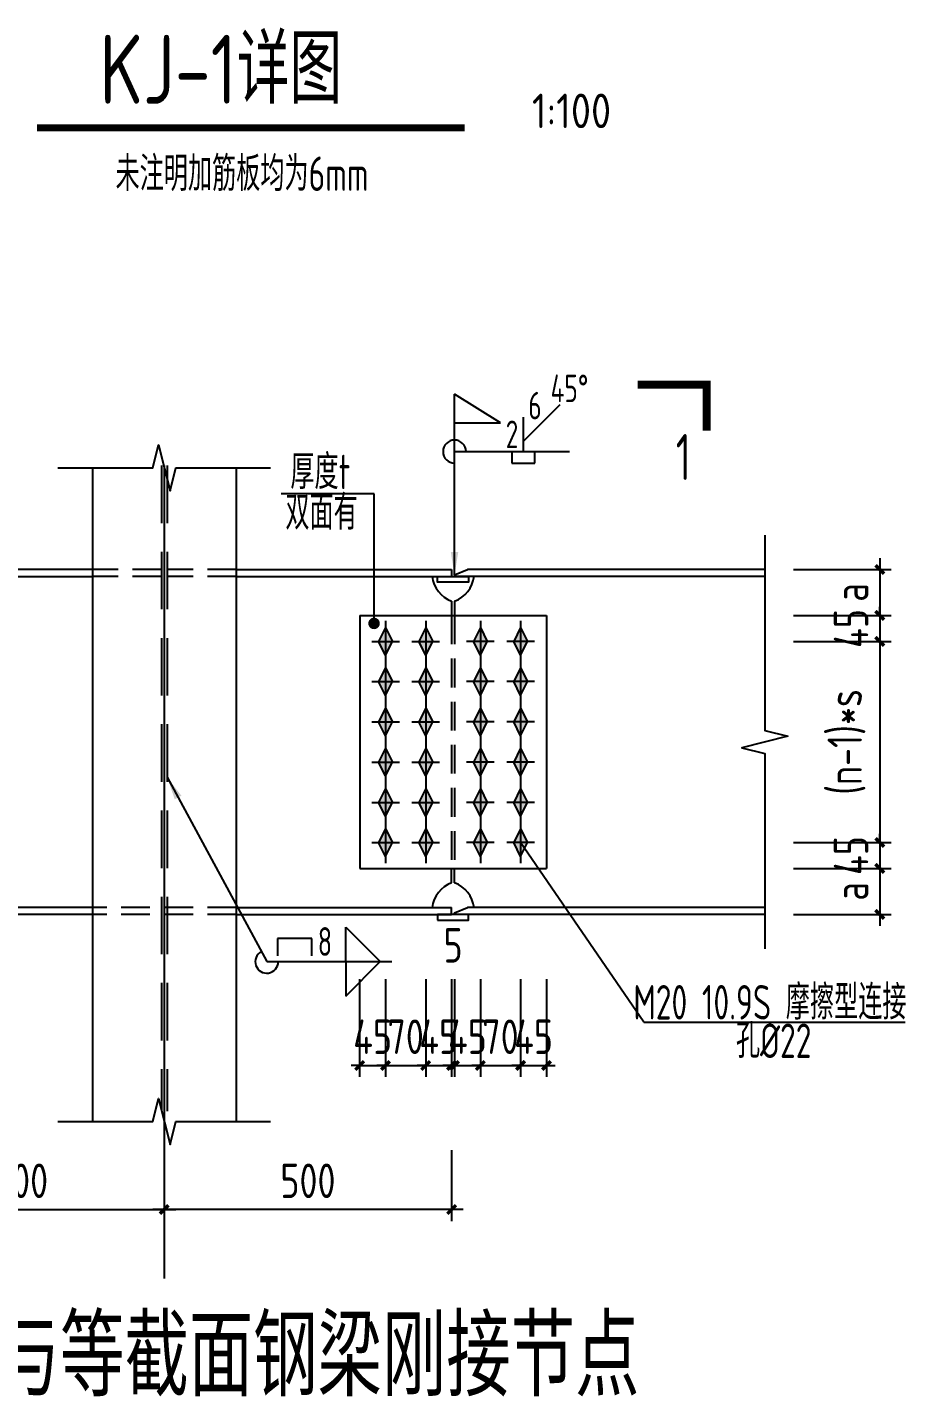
# Model space of a CAD drawing. Extents: x -89996 to 1006241, y -2176 to 440573.
# Drawn here: x 912704 to 920344, y 49274 to 61183 of the extents above; entities that cross this region are included whole.
import ezdxf
from ezdxf.enums import TextEntityAlignment as Align

# ---------------------------------------------------------------- set-up
doc = ezdxf.new("R2010")
doc.units = 0
doc.header["$LTSCALE"] = 1000
doc.header["$MEASUREMENT"] = 0
doc.linetypes.add('DASHED', pattern=[0.75, 0.5, -0.25])
for name, color, linetype in [('AXIS', 3, 'Continuous'), ('BOLT', 251, 'Continuous'), ('DIM', 146, 'Continuous'), ('DIM_SYMB', 3, 'Continuous'), ('GL', 150, 'Continuous'), ('PUB_DIM', 3, 'Continuous'), ('PUB_TEXT', 7, 'Continuous'), ('PZ', 202, 'Continuous'), ('STXT_HF', 7, 'Continuous'), ('STXT_HF_TEXT', 7, 'Continuous'), ('TEXT', 7, 'Continuous'), ('WELD', 7, 'Continuous'), ('引出线', 3, 'Continuous'), ('柱构件', 4, 'Continuous')]:
    doc.layers.add(name, color=color, linetype=linetype)
doc.styles.add('C', font='tssdeng.shx', dxfattribs={"height": 3, "bigfont": 'tssdchn.shx'})
doc.styles.get("Standard").update_dxf_attribs({"font": 'gbenor.shx', "bigfont": 'gbcbig.shx'})
doc.styles.add('TSSD_Dimension', font='Tssdeng.shx', dxfattribs={"width": 0.8, "bigfont": 'hztxt.shx'})
doc.styles.add('TSSD_Label', font='tssdeng.shx', dxfattribs={"width": 0.7, "bigfont": 'hztxt.shx'})
doc.styles.add('TSSD_Norm', font='tssdeng.shx', dxfattribs={"bigfont": 'hztxt.shx'})
doc.styles.add('TSSD_Num', font='Tssdeng.shx', dxfattribs={"width": 0.7, "bigfont": 'hztxt.shx'})
doc.dimstyles.new('TSSD_20_100', dxfattribs={"dimtxt": 300, "dimasz": 75, "dimexe": 100, "dimexo": 250, "dimgap": 100, "dimtad": 1, "dimdec": 0, "dimlfac": 0.2, "dimzin": 0, "dimdsep": 46, "dimtxsty": 'TSSD_Dimension', "dimblk": 'ARCHTICK', "dimcen": 0, "dimdle": 100, "dimclrt": 7, "dimadec": 0, "dimazin": 0, "dimtfac": 1, "dimtdec": 0, "dimtix": 1, "dimtmove": 2, "dimatfit": 3, "dimfxl": 0, "dimtolj": 1, "dimtzin": 0, "dimarcsym": 0})
doc.dimstyles.new('TSSD_LEADER_STYLE_200.0', dxfattribs={"dimtxt": 0.18, "dimasz": 200, "dimexe": 0.18, "dimexo": 0.0625, "dimgap": 0.09, "dimtad": 0, "dimtih": 1, "dimtoh": 1, "dimdec": 4, "dimzin": 0, "dimdsep": 46, "dimtxsty": 'Standard', "dimcen": 0.09, "dimadec": 0, "dimazin": 0, "dimtfac": 1, "dimtdec": 4, "dimtofl": 0, "dimtmove": 0, "dimatfit": 3, "dimfxl": 0, "dimtolj": 1, "dimtzin": 0, "dimarcsym": 0})

# ---------------------------------------------------------------- blocks, each defined once
blk = doc.blocks.new('_WELD004')
at = {"color": 0, "linetype": 'ByBlock'}
for p, q in [((0, 1), (1, 0)), ((0, 0), (0, 1))]:
    blk.add_line(p, q, dxfattribs=at)
blk = doc.blocks.new('_WELD0013')
at = {"color": 0, "linetype": 'ByBlock'}
for p, q in [((0.5, 1), (0, 1)), ((0.5, 0), (0.5, 1)), ((0, 0), (0.5, 0))]:
    blk.add_line(p, q, dxfattribs=at)
blk = doc.blocks.new('_ArchTick')
at = {"color": 0, "linetype": 'ByBlock', "const_width": 0.4}
blk.add_lwpolyline([(-0.5, -0.5), (0.5, 0.5)], dxfattribs=at)
blk = doc.blocks.new('*D924')
at = {"layer": 'Defpoints', "color": 0, "ltscale": 1000, "transparency": 16777216}
for p in [(915819, 53154), (916169, 53154), (916169, 52154)]:
    blk.add_point(p, dxfattribs=at)
at = {"layer": 'DIM', "color": 0, "lineweight": -2, "ltscale": 1000, "transparency": 16777216}
for p, q in [((915819, 52904), (915819, 52054)), ((916169, 52904), (916169, 52054)), ((915819, 52154), (915744, 52154)), ((915819, 52154), (916169, 52154)), ((916169, 52154), (916244, 52154))]:
    blk.add_line(p, q, dxfattribs=at)
at = {"layer": 'DIM', "color": 0, "lineweight": -2, "ltscale": 1000, "transparency": 16777216, "xscale": 75, "yscale": 75, "zscale": 75}
blk.add_blockref('_ArchTick', (915819, 52154), dxfattribs=at)
at = {"layer": 'DIM', "color": 0, "lineweight": -2, "ltscale": 1000, "transparency": 16777216, "xscale": 75, "yscale": 75, "zscale": 75, "rotation": 180}
blk.add_blockref('_ArchTick', (916169, 52154), dxfattribs=at)
at = {"layer": 'DIM', "color": 7, "ltscale": 1000, "transparency": 16777216, "insert": (915994, 52404), "char_height": 300, "attachment_point": 5, "style": 'TSSD_Dimension'}
blk.add_mtext('\\A1;70', dxfattribs=at)
blk = doc.blocks.new('_WELD001')
at = {"linetype": 'ByBlock'}
h = blk.add_hatch(color=0, dxfattribs=at)
h.paths.add_polyline_path([(0.8, 0.5), (0, 1), (0, 0.5)], flags=16)
edge = h.paths.add_edge_path()
edge.add_line((0.8, 0.5), (0, 1))
edge.add_line((0, 0.5), (0.8, 0.5))
edge.add_line((0, 0), (0, 1))
at = {"color": 0, "linetype": 'ByBlock'}
for p, q in [((0, 0), (0, 1)), ((0.8, 0.5), (0, 1)), ((0, 0.5), (0.8, 0.5))]:
    blk.add_line(p, q, dxfattribs=at)
blk = doc.blocks.new('*D925')
at = {"layer": 'Defpoints', "color": 0, "ltscale": 1000, "transparency": 16777216}
for p in [(916994, 53154), (917219, 53154), (917219, 52154)]:
    blk.add_point(p, dxfattribs=at)
at = {"layer": 'DIM', "color": 0, "lineweight": -2, "ltscale": 1000, "transparency": 16777216}
for p, q in [((916994, 52904), (916994, 52054)), ((917219, 52904), (917219, 52054)), ((916994, 52154), (916919, 52154)), ((916994, 52154), (917219, 52154)), ((917219, 52154), (917294, 52154))]:
    blk.add_line(p, q, dxfattribs=at)
at = {"layer": 'DIM', "color": 0, "lineweight": -2, "ltscale": 1000, "transparency": 16777216, "xscale": 75, "yscale": 75, "zscale": 75}
blk.add_blockref('_ArchTick', (916994, 52154), dxfattribs=at)
at = {"layer": 'DIM', "color": 0, "lineweight": -2, "ltscale": 1000, "transparency": 16777216, "xscale": 75, "yscale": 75, "zscale": 75, "rotation": 180}
blk.add_blockref('_ArchTick', (917219, 52154), dxfattribs=at)
at = {"layer": 'DIM', "color": 7, "ltscale": 1000, "transparency": 16777216, "insert": (917107, 52404), "char_height": 300, "attachment_point": 5, "style": 'TSSD_Dimension'}
blk.add_mtext('\\A1;45', dxfattribs=at)
blk = doc.blocks.new('*D926')
at = {"layer": 'Defpoints', "color": 0, "ltscale": 1000, "transparency": 16777216}
for p in [(916644, 53154), (916994, 53154), (916994, 52154)]:
    blk.add_point(p, dxfattribs=at)
at = {"layer": 'DIM', "color": 0, "lineweight": -2, "ltscale": 1000, "transparency": 16777216}
for p, q in [((916644, 52904), (916644, 52054)), ((916994, 52904), (916994, 52054)), ((916644, 52154), (916569, 52154)), ((916644, 52154), (916994, 52154)), ((916994, 52154), (917069, 52154))]:
    blk.add_line(p, q, dxfattribs=at)
at = {"layer": 'DIM', "color": 0, "lineweight": -2, "ltscale": 1000, "transparency": 16777216, "xscale": 75, "yscale": 75, "zscale": 75}
blk.add_blockref('_ArchTick', (916644, 52154), dxfattribs=at)
at = {"layer": 'DIM', "color": 0, "lineweight": -2, "ltscale": 1000, "transparency": 16777216, "xscale": 75, "yscale": 75, "zscale": 75, "rotation": 180}
blk.add_blockref('_ArchTick', (916994, 52154), dxfattribs=at)
at = {"layer": 'DIM', "color": 7, "ltscale": 1000, "transparency": 16777216, "insert": (916819, 52404), "char_height": 300, "attachment_point": 5, "style": 'TSSD_Dimension'}
blk.add_mtext('\\A1;70', dxfattribs=at)
blk = doc.blocks.new('*D927')
at = {"layer": 'Defpoints', "color": 0, "ltscale": 1000, "transparency": 16777216}
for p in [(916419, 53154), (916644, 53154), (916644, 52154)]:
    blk.add_point(p, dxfattribs=at)
at = {"layer": 'DIM', "color": 0, "lineweight": -2, "ltscale": 1000, "transparency": 16777216}
for p, q in [((916419, 52904), (916419, 52054)), ((916644, 52904), (916644, 52054)), ((916419, 52154), (916344, 52154)), ((916419, 52154), (916644, 52154)), ((916644, 52154), (916719, 52154))]:
    blk.add_line(p, q, dxfattribs=at)
at = {"layer": 'DIM', "color": 0, "lineweight": -2, "ltscale": 1000, "transparency": 16777216, "xscale": 75, "yscale": 75, "zscale": 75}
blk.add_blockref('_ArchTick', (916419, 52154), dxfattribs=at)
at = {"layer": 'DIM', "color": 0, "lineweight": -2, "ltscale": 1000, "transparency": 16777216, "xscale": 75, "yscale": 75, "zscale": 75, "rotation": 180}
blk.add_blockref('_ArchTick', (916644, 52154), dxfattribs=at)
at = {"layer": 'DIM', "color": 7, "ltscale": 1000, "transparency": 16777216, "insert": (916532, 52404), "char_height": 300, "attachment_point": 5, "style": 'TSSD_Dimension'}
blk.add_mtext('\\A1;45', dxfattribs=at)
blk = doc.blocks.new('*D928')
at = {"layer": 'Defpoints', "color": 0, "ltscale": 1000, "transparency": 16777216}
for p in [(916394, 53154), (916419, 53154), (916419, 52154)]:
    blk.add_point(p, dxfattribs=at)
at = {"layer": 'DIM', "color": 0, "lineweight": -2, "ltscale": 1000, "transparency": 16777216}
for p, q in [((916394, 52904), (916394, 52054)), ((916419, 52904), (916419, 52054)), ((916394, 52154), (916319, 52154)), ((916394, 52154), (916419, 52154)), ((916419, 52154), (916494, 52154))]:
    blk.add_line(p, q, dxfattribs=at)
at = {"layer": 'DIM', "color": 0, "lineweight": -2, "ltscale": 1000, "transparency": 16777216, "xscale": 75, "yscale": 75, "zscale": 75}
blk.add_blockref('_ArchTick', (916394, 52154), dxfattribs=at)
at = {"layer": 'DIM', "color": 0, "lineweight": -2, "ltscale": 1000, "transparency": 16777216, "xscale": 75, "yscale": 75, "zscale": 75, "rotation": 180}
blk.add_blockref('_ArchTick', (916419, 52154), dxfattribs=at)
at = {"layer": 'DIM', "color": 7, "ltscale": 1000, "transparency": 16777216, "insert": (916407, 53199), "char_height": 300, "attachment_point": 5, "style": 'TSSD_Dimension'}
blk.add_mtext('\\A1;5', dxfattribs=at)
blk = doc.blocks.new('*D929')
at = {"layer": 'Defpoints', "color": 0, "ltscale": 1000, "transparency": 16777216}
for p in [(916169, 53154), (916394, 53154), (916394, 52154)]:
    blk.add_point(p, dxfattribs=at)
at = {"layer": 'DIM', "color": 0, "lineweight": -2, "ltscale": 1000, "transparency": 16777216}
for p, q in [((916169, 52904), (916169, 52054)), ((916394, 52904), (916394, 52054)), ((916169, 52154), (916094, 52154)), ((916169, 52154), (916394, 52154)), ((916394, 52154), (916469, 52154))]:
    blk.add_line(p, q, dxfattribs=at)
at = {"layer": 'DIM', "color": 0, "lineweight": -2, "ltscale": 1000, "transparency": 16777216, "xscale": 75, "yscale": 75, "zscale": 75}
blk.add_blockref('_ArchTick', (916169, 52154), dxfattribs=at)
at = {"layer": 'DIM', "color": 0, "lineweight": -2, "ltscale": 1000, "transparency": 16777216, "xscale": 75, "yscale": 75, "zscale": 75, "rotation": 180}
blk.add_blockref('_ArchTick', (916394, 52154), dxfattribs=at)
at = {"layer": 'DIM', "color": 7, "ltscale": 1000, "transparency": 16777216, "insert": (916282, 52404), "char_height": 300, "attachment_point": 5, "style": 'TSSD_Dimension'}
blk.add_mtext('\\A1;45', dxfattribs=at)
blk = doc.blocks.new('*D930')
at = {"layer": 'Defpoints', "color": 0, "ltscale": 1000, "transparency": 16777216}
for p in [(915594, 53154), (915819, 53154), (915819, 52154)]:
    blk.add_point(p, dxfattribs=at)
at = {"layer": 'DIM', "color": 0, "lineweight": -2, "ltscale": 1000, "transparency": 16777216}
for p, q in [((915594, 52904), (915594, 52054)), ((915819, 52904), (915819, 52054)), ((915594, 52154), (915519, 52154)), ((915594, 52154), (915819, 52154)), ((915819, 52154), (915894, 52154))]:
    blk.add_line(p, q, dxfattribs=at)
at = {"layer": 'DIM', "color": 0, "lineweight": -2, "ltscale": 1000, "transparency": 16777216, "xscale": 75, "yscale": 75, "zscale": 75}
blk.add_blockref('_ArchTick', (915594, 52154), dxfattribs=at)
at = {"layer": 'DIM', "color": 0, "lineweight": -2, "ltscale": 1000, "transparency": 16777216, "xscale": 75, "yscale": 75, "zscale": 75, "rotation": 180}
blk.add_blockref('_ArchTick', (915819, 52154), dxfattribs=at)
at = {"layer": 'DIM', "color": 7, "ltscale": 1000, "transparency": 16777216, "insert": (915707, 52404), "char_height": 300, "attachment_point": 5, "style": 'TSSD_Dimension'}
blk.add_mtext('\\A1;45', dxfattribs=at)
blk = doc.blocks.new('*D936')
at = {"layer": 'Defpoints', "color": 0, "ltscale": 1000, "transparency": 16777216}
for p in [(911394, 51668), (913894, 51668), (913894, 50901)]:
    blk.add_point(p, dxfattribs=at)
at = {"layer": 'DIM', "color": 0, "lineweight": -2, "ltscale": 1000, "transparency": 16777216}
for p, q in [((911394, 51418), (911394, 50801)), ((913894, 51418), (913894, 50801)), ((911294, 50901), (913994, 50901))]:
    blk.add_line(p, q, dxfattribs=at)
at = {"layer": 'DIM', "color": 0, "lineweight": -2, "ltscale": 1000, "transparency": 16777216, "xscale": 75, "yscale": 75, "zscale": 75, "rotation": 180}
blk.add_blockref('_ArchTick', (911394, 50901), dxfattribs=at)
at = {"layer": 'DIM', "color": 0, "lineweight": -2, "ltscale": 1000, "transparency": 16777216, "xscale": 75, "yscale": 75, "zscale": 75}
blk.add_blockref('_ArchTick', (913894, 50901), dxfattribs=at)
at = {"layer": 'DIM', "color": 7, "ltscale": 1000, "transparency": 16777216, "insert": (912644, 51151), "char_height": 300, "attachment_point": 5, "style": 'TSSD_Dimension'}
blk.add_mtext('\\A1;500', dxfattribs=at)
blk = doc.blocks.new('*D942')
at = {"layer": 'Defpoints', "color": 0, "ltscale": 1000, "transparency": 16777216}
for p in [(913894, 51668), (916394, 51668), (913894, 50901)]:
    blk.add_point(p, dxfattribs=at)
at = {"layer": 'DIM', "color": 0, "lineweight": -2, "ltscale": 1000, "transparency": 16777216}
for p, q in [((913894, 51418), (913894, 50801)), ((916394, 51418), (916394, 50801)), ((916494, 50901), (913794, 50901))]:
    blk.add_line(p, q, dxfattribs=at)
at = {"layer": 'DIM', "color": 0, "lineweight": -2, "ltscale": 1000, "transparency": 16777216, "xscale": 75, "yscale": 75, "zscale": 75, "rotation": 180}
blk.add_blockref('_ArchTick', (913894, 50901), dxfattribs=at)
at = {"layer": 'DIM', "color": 0, "lineweight": -2, "ltscale": 1000, "transparency": 16777216, "xscale": 75, "yscale": 75, "zscale": 75}
blk.add_blockref('_ArchTick', (916394, 50901), dxfattribs=at)
at = {"layer": 'DIM', "color": 7, "ltscale": 1000, "transparency": 16777216, "insert": (915144, 51151), "char_height": 300, "attachment_point": 5, "style": 'TSSD_Dimension'}
blk.add_mtext('\\A1;500', dxfattribs=at)
blk = doc.blocks.new('_WELD008')
at = {"color": 0, "linetype": 'ByBlock'}
for p, q in [((0, 0.3), (1.061, 1.361)), ((0, 0), (0, 1))]:
    blk.add_line(p, q, dxfattribs=at)
for tag, p in [('C', (1.286, 1.416)), ('B', (0.288, 0.856)), ('A', (-0.303, -0.009))]:
    blk.add_attdef(tag, text='', height=0.8, dxfattribs=at).set_placement(p, align=Align.CENTER)
blk = doc.blocks.new('*D943')
at = {"layer": 'Defpoints', "color": 0, "ltscale": 1000, "transparency": 16777216}
for p in [(919119, 53868), (919119, 53468), (920119, 53468)]:
    blk.add_point(p, dxfattribs=at)
at = {"layer": 'DIM', "color": 0, "lineweight": -2, "ltscale": 1000, "transparency": 16777216}
for p, q in [((920119, 53968), (920119, 53368)), ((919369, 53868), (920219, 53868)), ((919369, 53468), (920219, 53468))]:
    blk.add_line(p, q, dxfattribs=at)
at = {"layer": 'DIM', "color": 0, "lineweight": -2, "ltscale": 1000, "transparency": 16777216, "xscale": 75, "yscale": 75, "zscale": 75}
for p, rotation in [((920119, 53868), 90), ((920119, 53468), 270)]:
    blk.add_blockref('_ArchTick', p, dxfattribs=dict(at, rotation=rotation))
at = {"layer": 'DIM', "color": 7, "ltscale": 1000, "transparency": 16777216, "insert": (919869, 53668), "char_height": 300, "attachment_point": 5, "rotation": 90, "style": 'TSSD_Dimension'}
blk.add_mtext('\\A1;a', dxfattribs=at)
blk = doc.blocks.new('*D944')
at = {"layer": 'Defpoints', "color": 0, "ltscale": 1000, "transparency": 16777216}
for p in [(919119, 54093), (919119, 53868), (920119, 53868)]:
    blk.add_point(p, dxfattribs=at)
at = {"layer": 'DIM', "color": 0, "lineweight": -2, "ltscale": 1000, "transparency": 16777216}
for p, q in [((919369, 54093), (920219, 54093)), ((920119, 54093), (920119, 54168)), ((920119, 54093), (920119, 53868)), ((919369, 53868), (920219, 53868)), ((920119, 53868), (920119, 53793))]:
    blk.add_line(p, q, dxfattribs=at)
at = {"layer": 'DIM', "color": 0, "lineweight": -2, "ltscale": 1000, "transparency": 16777216, "xscale": 75, "yscale": 75, "zscale": 75}
for p, rotation in [((920119, 54093), 270), ((920119, 53868), 90)]:
    blk.add_blockref('_ArchTick', p, dxfattribs=dict(at, rotation=rotation))
at = {"layer": 'DIM', "color": 7, "ltscale": 1000, "transparency": 16777216, "insert": (919869, 53980), "char_height": 300, "attachment_point": 5, "rotation": 90, "style": 'TSSD_Dimension'}
blk.add_mtext('\\A1;45', dxfattribs=at)
blk = doc.blocks.new('*D945')
at = {"layer": 'Defpoints', "color": 0, "ltscale": 1000, "transparency": 16777216}
for p in [(919119, 55843), (919119, 54093), (920119, 54093)]:
    blk.add_point(p, dxfattribs=at)
at = {"layer": 'DIM', "color": 0, "lineweight": -2, "ltscale": 1000, "transparency": 16777216}
for p, q in [((920119, 55943), (920119, 53993)), ((919369, 55843), (920219, 55843)), ((919369, 54093), (920219, 54093))]:
    blk.add_line(p, q, dxfattribs=at)
at = {"layer": 'DIM', "color": 0, "lineweight": -2, "ltscale": 1000, "transparency": 16777216, "xscale": 75, "yscale": 75, "zscale": 75}
for p, rotation in [((920119, 55843), 90), ((920119, 54093), 270)]:
    blk.add_blockref('_ArchTick', p, dxfattribs=dict(at, rotation=rotation))
at = {"layer": 'DIM', "color": 7, "ltscale": 1000, "transparency": 16777216, "insert": (919829, 54968), "char_height": 300, "attachment_point": 5, "rotation": 90, "style": 'TSSD_Dimension'}
blk.add_mtext('\\A1;(n-1)*s', dxfattribs=at)
blk = doc.blocks.new('*D946')
at = {"layer": 'Defpoints', "color": 0, "ltscale": 1000, "transparency": 16777216}
for p in [(919119, 56068), (919119, 55843), (920119, 55843)]:
    blk.add_point(p, dxfattribs=at)
at = {"layer": 'DIM', "color": 0, "lineweight": -2, "ltscale": 1000, "transparency": 16777216}
for p, q in [((920119, 56068), (920119, 56143)), ((919369, 56068), (920219, 56068)), ((920119, 56068), (920119, 55843)), ((919369, 55843), (920219, 55843)), ((920119, 55843), (920119, 55768))]:
    blk.add_line(p, q, dxfattribs=at)
at = {"layer": 'DIM', "color": 0, "lineweight": -2, "ltscale": 1000, "transparency": 16777216, "xscale": 75, "yscale": 75, "zscale": 75}
for p, rotation in [((920119, 56068), 270), ((920119, 55843), 90)]:
    blk.add_blockref('_ArchTick', p, dxfattribs=dict(at, rotation=rotation))
at = {"layer": 'DIM', "color": 7, "ltscale": 1000, "transparency": 16777216, "insert": (919869, 55955), "char_height": 300, "attachment_point": 5, "rotation": 90, "style": 'TSSD_Dimension'}
blk.add_mtext('\\A1;45', dxfattribs=at)
blk = doc.blocks.new('*D947')
at = {"layer": 'Defpoints', "color": 0, "ltscale": 1000, "transparency": 16777216}
for p in [(919119, 56468), (919119, 56068), (920119, 56068)]:
    blk.add_point(p, dxfattribs=at)
at = {"layer": 'DIM', "color": 0, "lineweight": -2, "ltscale": 1000, "transparency": 16777216}
for p, q in [((919369, 56468), (920219, 56468)), ((920119, 56568), (920119, 55968)), ((919369, 56068), (920219, 56068))]:
    blk.add_line(p, q, dxfattribs=at)
at = {"layer": 'DIM', "color": 0, "lineweight": -2, "ltscale": 1000, "transparency": 16777216, "xscale": 75, "yscale": 75, "zscale": 75}
for p, rotation in [((920119, 56468), 90), ((920119, 56068), 270)]:
    blk.add_blockref('_ArchTick', p, dxfattribs=dict(at, rotation=rotation))
at = {"layer": 'DIM', "color": 7, "ltscale": 1000, "transparency": 16777216, "insert": (919869, 56268), "char_height": 300, "attachment_point": 5, "rotation": 90, "style": 'TSSD_Dimension'}
blk.add_mtext('\\A1;a', dxfattribs=at)
blk = doc.blocks.new('_WELD002')
at = {"color": 0, "linetype": 'ByBlock'}
for p, q in [((0.5, 1), (0, 1)), ((0.5, 0), (0.5, 1)), ((0, 0), (0.5, 0))]:
    blk.add_line(p, q, dxfattribs=at)

msp = doc.modelspace()

# ---------------------------------------------------------------- hatches: boundary and pattern name
at = {"layer": 'BOLT', "ltscale": 1000}
for points in [[(915819.41, 55962.69), (915759.41, 55842.69), (915819.41, 55722.69), (915879.41, 55842.69)], [(916169.41, 55962.69), (916109.41, 55842.69), (916169.41, 55722.69), (916229.41, 55842.69)], [(916644.41, 55962.69), (916704.41, 55842.69), (916644.41, 55722.69), (916584.41, 55842.69)], [(916994.41, 55962.69), (917054.41, 55842.69), (916994.41, 55722.69), (916934.41, 55842.69)], [(915819.41, 55612.69), (915759.41, 55492.69), (915819.41, 55372.69), (915879.41, 55492.69)], [(916169.41, 55612.69), (916109.41, 55492.69), (916169.41, 55372.69), (916229.41, 55492.69)], [(916644.41, 55612.69), (916704.41, 55492.69), (916644.41, 55372.69), (916584.41, 55492.69)], [(916994.41, 55612.69), (917054.41, 55492.69), (916994.41, 55372.69), (916934.41, 55492.69)], [(915819.41, 55262.69), (915759.41, 55142.69), (915819.41, 55022.69), (915879.41, 55142.69)], [(916169.41, 55262.69), (916109.41, 55142.69), (916169.41, 55022.69), (916229.41, 55142.69)], [(916644.41, 55262.69), (916704.41, 55142.69), (916644.41, 55022.69), (916584.41, 55142.69)], [(916994.41, 55262.69), (917054.41, 55142.69), (916994.41, 55022.69), (916934.41, 55142.69)], [(915819.41, 54912.69), (915759.41, 54792.69), (915819.41, 54672.69), (915879.41, 54792.69)], [(916169.41, 54912.69), (916109.41, 54792.69), (916169.41, 54672.69), (916229.41, 54792.69)], [(916644.41, 54912.69), (916704.41, 54792.69), (916644.41, 54672.69), (916584.41, 54792.69)], [(916994.41, 54912.69), (917054.41, 54792.69), (916994.41, 54672.69), (916934.41, 54792.69)], [(915819.41, 54562.69), (915759.41, 54442.69), (915819.41, 54322.69), (915879.41, 54442.69)], [(916169.41, 54562.69), (916109.41, 54442.69), (916169.41, 54322.69), (916229.41, 54442.69)], [(916644.41, 54562.69), (916704.41, 54442.69), (916644.41, 54322.69), (916584.41, 54442.69)], [(916994.41, 54562.69), (917054.41, 54442.69), (916994.41, 54322.69), (916934.41, 54442.69)], [(915819.41, 54212.69), (915759.41, 54092.69), (915819.41, 53972.69), (915879.41, 54092.69)], [(916169.41, 54212.69), (916109.41, 54092.69), (916169.41, 53972.69), (916229.41, 54092.69)], [(916644.41, 54212.69), (916704.41, 54092.69), (916644.41, 53972.69), (916584.41, 54092.69)], [(916994.41, 54212.69), (917054.41, 54092.69), (916994.41, 53972.69), (916934.41, 54092.69)]]:
    msp.add_hatch(color=256, dxfattribs=at).paths.add_polyline_path(points)

# ---------------------------------------------------------------- linework, layer by layer
at = {"layer": 'AXIS'}
msp.add_line((913894.41, 57371.63), (913894.41, 50300.88), dxfattribs=at)
at = {"layer": 'BOLT', "ltscale": 1000}
for p, q in [((915819.41, 56022.69), (915819.41, 55662.69)), ((916169.41, 56022.69), (916169.41, 55662.69)), ((916644.41, 56022.69), (916644.41, 55662.69)), ((916994.41, 56022.69), (916994.41, 55662.69)), ((915819.41, 55962.69), (915759.41, 55842.69)), ((915819.41, 55962.69), (915879.41, 55842.69)), ((916169.41, 55962.69), (916109.41, 55842.69)), ((916169.41, 55962.69), (916229.41, 55842.69)), ((916644.41, 55962.69), (916584.41, 55842.69)), ((916644.41, 55962.69), (916704.41, 55842.69)), ((916994.41, 55962.69), (916934.41, 55842.69)), ((916994.41, 55962.69), (917054.41, 55842.69)), ((915699.41, 55842.69), (915939.41, 55842.69)), ((915819.41, 55722.69), (915759.41, 55842.69)), ((915819.41, 55722.69), (915879.41, 55842.69)), ((916049.41, 55842.69), (916289.41, 55842.69)), ((916169.41, 55722.69), (916109.41, 55842.69)), ((916169.41, 55722.69), (916229.41, 55842.69)), ((916764.41, 55842.69), (916524.41, 55842.69)), ((916644.41, 55722.69), (916584.41, 55842.69)), ((916644.41, 55722.69), (916704.41, 55842.69)), ((917114.41, 55842.69), (916874.41, 55842.69)), ((916994.41, 55722.69), (916934.41, 55842.69)), ((916994.41, 55722.69), (917054.41, 55842.69)), ((915819.41, 55672.69), (915819.41, 55312.69)), ((916169.41, 55672.69), (916169.41, 55312.69)), ((916644.41, 55672.69), (916644.41, 55312.69)), ((916994.41, 55672.69), (916994.41, 55312.69)), ((915819.41, 55612.69), (915759.41, 55492.69)), ((915819.41, 55612.69), (915879.41, 55492.69)), ((916169.41, 55612.69), (916109.41, 55492.69)), ((916169.41, 55612.69), (916229.41, 55492.69)), ((916644.41, 55612.69), (916584.41, 55492.69)), ((916644.41, 55612.69), (916704.41, 55492.69)), ((916994.41, 55612.69), (916934.41, 55492.69)), ((916994.41, 55612.69), (917054.41, 55492.69)), ((915699.41, 55492.69), (915939.41, 55492.69)), ((915819.41, 55372.69), (915759.41, 55492.69)), ((915819.41, 55372.69), (915879.41, 55492.69)), ((916049.41, 55492.69), (916289.41, 55492.69)), ((916169.41, 55372.69), (916109.41, 55492.69)), ((916169.41, 55372.69), (916229.41, 55492.69)), ((916764.41, 55492.69), (916524.41, 55492.69)), ((916644.41, 55372.69), (916584.41, 55492.69)), ((916644.41, 55372.69), (916704.41, 55492.69)), ((917114.41, 55492.69), (916874.41, 55492.69)), ((916994.41, 55372.69), (916934.41, 55492.69)), ((916994.41, 55372.69), (917054.41, 55492.69)), ((915819.41, 55262.69), (915759.41, 55142.69)), ((915819.41, 55322.69), (915819.41, 54962.69)), ((915819.41, 55262.69), (915879.41, 55142.69)), ((916169.41, 55262.69), (916109.41, 55142.69)), ((916169.41, 55322.69), (916169.41, 54962.69)), ((916169.41, 55262.69), (916229.41, 55142.69)), ((916644.41, 55262.69), (916584.41, 55142.69)), ((916644.41, 55322.69), (916644.41, 54962.69)), ((916644.41, 55262.69), (916704.41, 55142.69)), ((916994.41, 55262.69), (916934.41, 55142.69)), ((916994.41, 55322.69), (916994.41, 54962.69)), ((916994.41, 55262.69), (917054.41, 55142.69)), ((915699.41, 55142.69), (915939.41, 55142.69)), ((915819.41, 55022.69), (915759.41, 55142.69)), ((915819.41, 55022.69), (915879.41, 55142.69)), ((916049.41, 55142.69), (916289.41, 55142.69)), ((916169.41, 55022.69), (916109.41, 55142.69)), ((916169.41, 55022.69), (916229.41, 55142.69)), ((916764.41, 55142.69), (916524.41, 55142.69)), ((916644.41, 55022.69), (916584.41, 55142.69)), ((916644.41, 55022.69), (916704.41, 55142.69)), ((917114.41, 55142.69), (916874.41, 55142.69)), ((916994.41, 55022.69), (916934.41, 55142.69)), ((916994.41, 55022.69), (917054.41, 55142.69)), ((915819.41, 54912.69), (915759.41, 54792.69)), ((915819.41, 54972.69), (915819.41, 54612.69)), ((915819.41, 54912.69), (915879.41, 54792.69)), ((916169.41, 54912.69), (916109.41, 54792.69)), ((916169.41, 54972.69), (916169.41, 54612.69)), ((916169.41, 54912.69), (916229.41, 54792.69)), ((916644.41, 54912.69), (916584.41, 54792.69)), ((916644.41, 54972.69), (916644.41, 54612.69)), ((916644.41, 54912.69), (916704.41, 54792.69)), ((916994.41, 54912.69), (916934.41, 54792.69)), ((916994.41, 54972.69), (916994.41, 54612.69)), ((916994.41, 54912.69), (917054.41, 54792.69)), ((915699.41, 54792.69), (915939.41, 54792.69)), ((915819.41, 54672.69), (915759.41, 54792.69)), ((915819.41, 54672.69), (915879.41, 54792.69)), ((916049.41, 54792.69), (916289.41, 54792.69)), ((916169.41, 54672.69), (916109.41, 54792.69)), ((916169.41, 54672.69), (916229.41, 54792.69)), ((916764.41, 54792.69), (916524.41, 54792.69)), ((916644.41, 54672.69), (916584.41, 54792.69)), ((916644.41, 54672.69), (916704.41, 54792.69)), ((917114.41, 54792.69), (916874.41, 54792.69)), ((916994.41, 54672.69), (916934.41, 54792.69)), ((916994.41, 54672.69), (917054.41, 54792.69)), ((915819.41, 54562.69), (915759.41, 54442.69)), ((915819.41, 54622.69), (915819.41, 54262.69)), ((915819.41, 54562.69), (915879.41, 54442.69)), ((916169.41, 54562.69), (916109.41, 54442.69)), ((916169.41, 54622.69), (916169.41, 54262.69)), ((916169.41, 54562.69), (916229.41, 54442.69)), ((916644.41, 54562.69), (916584.41, 54442.69)), ((916644.41, 54622.69), (916644.41, 54262.69)), ((916644.41, 54562.69), (916704.41, 54442.69)), ((916994.41, 54562.69), (916934.41, 54442.69)), ((916994.41, 54622.69), (916994.41, 54262.69)), ((916994.41, 54562.69), (917054.41, 54442.69)), ((915699.41, 54442.69), (915939.41, 54442.69)), ((915819.41, 54322.69), (915759.41, 54442.69)), ((915819.41, 54322.69), (915879.41, 54442.69)), ((916049.41, 54442.69), (916289.41, 54442.69)), ((916169.41, 54322.69), (916109.41, 54442.69)), ((916169.41, 54322.69), (916229.41, 54442.69)), ((916764.41, 54442.69), (916524.41, 54442.69)), ((916644.41, 54322.69), (916584.41, 54442.69)), ((916644.41, 54322.69), (916704.41, 54442.69)), ((917114.41, 54442.69), (916874.41, 54442.69)), ((916994.41, 54322.69), (916934.41, 54442.69)), ((916994.41, 54322.69), (917054.41, 54442.69)), ((915819.41, 54212.69), (915759.41, 54092.69)), ((915819.41, 54272.69), (915819.41, 53912.69)), ((915819.41, 54212.69), (915879.41, 54092.69)), ((916169.41, 54212.69), (916109.41, 54092.69)), ((916169.41, 54272.69), (916169.41, 53912.69)), ((916169.41, 54212.69), (916229.41, 54092.69)), ((916644.41, 54212.69), (916584.41, 54092.69)), ((916644.41, 54272.69), (916644.41, 53912.69)), ((916644.41, 54212.69), (916704.41, 54092.69)), ((916994.41, 54212.69), (916934.41, 54092.69)), ((916994.41, 54272.69), (916994.41, 53912.69)), ((916994.41, 54212.69), (917054.41, 54092.69)), ((915699.41, 54092.69), (915939.41, 54092.69)), ((915819.41, 53972.69), (915759.41, 54092.69)), ((915819.41, 53972.69), (915879.41, 54092.69)), ((916049.41, 54092.69), (916289.41, 54092.69)), ((916169.41, 53972.69), (916109.41, 54092.69)), ((916169.41, 53972.69), (916229.41, 54092.69)), ((916764.41, 54092.69), (916524.41, 54092.69)), ((916644.41, 53972.69), (916584.41, 54092.69)), ((916644.41, 53972.69), (916704.41, 54092.69)), ((917114.41, 54092.69), (916874.41, 54092.69)), ((916994.41, 53972.69), (916934.41, 54092.69)), ((916994.41, 53972.69), (917054.41, 54092.69))]:
    msp.add_line(p, q, dxfattribs=at)
at = {"layer": 'DIM_SYMB', "const_width": 61.74, "elevation": -3.98}
msp.add_lwpolyline([(912787.67, 60309.67), (916507.12, 60309.67)], dxfattribs=at)
at = {"layer": 'GL', "ltscale": 1000}
for p, q in [((913269.41, 56467.69), (911394.41, 56467.69)), ((914519.41, 56467.69), (916394.41, 56467.69)), ((916394.41, 56467.69), (916394.41, 56407.69)), ((916419.41, 56421.13), (916531.47, 56467.69)), ((919119.41, 56467.69), (916531.47, 56467.69)), ((911394.41, 56407.69), (913269.41, 56407.69)), ((914519.41, 56407.69), (916394.41, 56407.69)), ((916419.41, 56421.13), (916419.41, 56407.69)), ((919119.41, 56407.69), (916419.41, 56407.69)), ((916394.41, 56193.43), (916394.41, 56067.69)), ((916419.41, 56193.43), (916419.41, 56067.69)), ((916394.41, 53741.96), (916394.41, 53867.69)), ((916419.41, 53741.96), (916419.41, 53867.69)), ((913269.41, 53527.69), (911394.41, 53527.69)), ((914519.41, 53527.69), (916394.41, 53527.69)), ((916394.41, 53467.69), (916394.41, 53527.69)), ((916394.41, 53467.69), (916394.41, 53527.69)), ((916419.41, 53481.13), (916531.47, 53527.69)), ((916419.41, 53467.69), (916419.41, 53481.13)), ((919119.41, 53527.69), (916531.47, 53527.69)), ((913269.41, 53467.69), (911394.41, 53467.69)), ((914519.41, 53467.69), (916394.41, 53467.69)), ((919119.41, 53467.69), (916419.41, 53467.69))]:
    msp.add_line(p, q, dxfattribs=at)
at = {"layer": 'GL', "linetype": 'DASHED', "ltscale": 0.5}
for p, q in [((916394.41, 56067.69), (916394.41, 53867.69)), ((916419.41, 56067.69), (916419.41, 53867.69))]:
    msp.add_line(p, q, dxfattribs=at)
at = {"layer": 'GL', "ltscale": 1000}
for centre, start, end in [((916481.81, 56436.93), 186.488705, 250.254299), ((916332.01, 56436.93), 289.745701, 353.511295), ((916481.81, 53498.46), 109.745701, 173.511295), ((916332.01, 53498.46), 6.488705, 70.254299)]:
    msp.add_arc(centre, 258.71, start, end, dxfattribs=at)
at = {"layer": 'PUB_DIM', "const_width": 70}
msp.add_lwpolyline([(918012.41, 58074.84), (918612.41, 58074.84), (918612.41, 57674.84)], dxfattribs=at)
at = {"layer": 'PUB_DIM'}
for points in [[(912969.41, 57352.82), (913794.41, 57352.82), (913844.41, 57552.82), (913944.41, 57152.82), (913994.41, 57352.82), (914819.41, 57352.82)], [(919119.41, 56767.69), (919119.41, 55067.69), (919319.41, 55017.69), (918919.41, 54917.69), (919119.41, 54867.69), (919119.41, 53167.69)], [(912969.41, 51667.69), (913794.41, 51667.69), (913844.41, 51867.69), (913944.41, 51467.69), (913994.41, 51667.69), (914819.41, 51667.69)]]:
    msp.add_lwpolyline(points, dxfattribs=at)
at = {"layer": 'PZ', "linetype": 'DASHED', "ltscale": 0.5}
for p, q in [((913869.41, 56467.69), (913269.41, 56467.69)), ((914519.41, 56467.69), (913919.41, 56467.69)), ((913869.41, 56407.69), (913269.41, 56407.69)), ((914519.41, 56407.69), (913919.41, 56407.69)), ((914519.41, 53527.69), (913269.41, 53527.69)), ((914519.41, 53467.69), (913269.41, 53467.69))]:
    msp.add_line(p, q, dxfattribs=at)
at = {"layer": 'PZ', "ltscale": 1000}
for p, q in [((915594.41, 56067.69), (915594.41, 53867.69)), ((915594.41, 56067.69), (917219.41, 56067.69)), ((917219.41, 56067.69), (917219.41, 53867.69)), ((915594.41, 53867.69), (917219.41, 53867.69))]:
    msp.add_line(p, q, dxfattribs=at)
for points in [[(916270.46, 56407.69), (916539.71, 56407.69), (916539.71, 56356.51), (916270.46, 56356.51)], [(916270.46, 53416.51), (916539.71, 53416.51), (916539.71, 53467.69), (916270.46, 53467.69)]]:
    msp.add_lwpolyline(points, close=True, dxfattribs=at)
at = {"layer": 'STXT_HF'}
msp.add_line((914785.59, 53057.04), (915873.54, 53057.04), dxfattribs=at)
msp.add_arc((914785.59, 53057.04), 100, 118.379567, 0, dxfattribs=at)
at = {"layer": 'WELD', "ltscale": 1000}
msp.add_line((916419.41, 57493.79), (917419.41, 57493.79), dxfattribs=at)
msp.add_arc((916419.41, 57493.79), 100, 0, 270, dxfattribs=at)
at = {"layer": '引出线', "ltscale": 1000}
for p, q in [((915719.39, 57126.61), (914911.99, 57126.61)), ((915719.39, 55999), (915719.39, 57126.61)), ((918065.31, 52530.1), (916994.41, 54092.69)), ((918065.31, 52530.1), (920338.74, 52530.1))]:
    msp.add_line(p, q, dxfattribs=at)
at = {"layer": '引出线', "ltscale": 1000, "const_width": 50}
msp.add_lwpolyline([(915694.39, 55999, 1), (915744.39, 55999, 1)], format="xyb", close=True, dxfattribs=at)
at = {"layer": '柱构件', "ltscale": 1000}
for p, q in [((913269.41, 57352.82), (913269.41, 51667.69)), ((914519.41, 57352.82), (914519.41, 51667.69))]:
    msp.add_line(p, q, dxfattribs=at)
at = {"layer": '柱构件', "linetype": 'DASHED'}
for p, q in [((913869.41, 57371.63), (913869.41, 51767.69)), ((913919.41, 57371.63), (913919.41, 51756.63))]:
    msp.add_line(p, q, dxfattribs=at)

# ---------------------------------------------------------------- block references
at = {"layer": 'STXT_HF', "xscale": 300, "yscale": 300, "zscale": 300}
msp.add_blockref('_WELD004', (915473.54, 53057.04), dxfattribs=at)
at = {"layer": 'STXT_HF', "yscale": 300, "zscale": 300}
for name, p, xscale, rotation in [('_WELD0013', (915179.31, 53107.04), 300, 90), ('_WELD004', (915473.54, 53057.04), -300, 180)]:
    msp.add_blockref(name, p, dxfattribs=dict(at, xscale=xscale, rotation=rotation))
at = {"layer": 'WELD', "ltscale": 1000}
ref = msp.add_blockref('_WELD008', (917019.41, 57493.79), dxfattribs=dict(at, xscale=300, yscale=300, zscale=300))
ref.add_attrib('6', '6', dxfattribs={"height": 240, "style": 'TSSD_Label', "width": 0.7}).set_placement((917119.41, 57893.79), align=Align.MIDDLE_CENTER)
ref.add_attrib('2', '2', dxfattribs={"height": 240, "style": 'TSSD_Label', "width": 0.7}).set_placement((916919.41, 57643.79), align=Align.MIDDLE_CENTER)
ref.add_attrib('45%%d', '45%%d', dxfattribs={"height": 240, "style": 'TSSD_Label', "width": 0.7}).set_placement((917419.41, 58043.79), align=Align.MIDDLE_CENTER)
at = {"layer": 'WELD', "ltscale": 1000, "xscale": 500, "yscale": 500, "zscale": 500}
msp.add_blockref('_WELD001', (916419.41, 57493.79), dxfattribs=at)
at = {"layer": 'WELD', "xscale": 200, "yscale": 200, "zscale": 200, "rotation": 270}
msp.add_blockref('_WELD002', (916919.41, 57493.79), dxfattribs=at)

# ---------------------------------------------------------------- texts
at = {"layer": 'PUB_TEXT'}
for s, height, style, width, p in [('KJ-1详图', 600, 'C', 0.8, (913330.86, 60518.86, -3.98)), ('1', 400, 'TSSD_Num', 0.7, (918343.78, 57246.48))]:
    msp.add_text(s, height=height, dxfattribs=dict(at, style=style, width=width)).set_placement(p)
msp.add_text('1:100', height=300, dxfattribs=at).set_placement((917092.48, 60307.16, -3.98))
at = {"layer": 'STXT_HF_TEXT', "style": 'TSSD_Label', "width": 0.7}
msp.add_text('8', height=250, dxfattribs=at).set_placement((915229.31, 53107.04))
at = {"layer": 'TEXT', "style": 'TSSD_Norm', "width": 0.7}
msp.add_text('未注明加筋板均为6mm', height=300, dxfattribs=at).set_placement((913470.13, 59760.68, -3.98))
at = {"layer": 'TEXT', "ltscale": 1000, "style": 'TSSD_Label', "width": 0.7}
msp.add_text('厚度t', height=300, dxfattribs=at).set_placement((914991.19, 57166.58))
at = {"layer": 'TEXT', "ltscale": 1000, "style": 'TSSD_Dimension', "width": 0.7}
for s, p in [('双面有', (915262.76, 56814.03)), ('M20 10.9S 摩擦型连接', (919163.09, 52553.78)), ('孔%%C22', (919196.16, 52219.13))]:
    msp.add_text(s, height=300, dxfattribs=at).set_placement(p, align=Align.CENTER)
at = {"layer": 'TEXT', "ltscale": 1000, "style": 'TSSD_Norm', "width": 0.8}
msp.add_text('H钢柱弱轴与等截面钢梁刚接节点', height=700, dxfattribs=at).set_placement((909725.61, 49065.45), align=Align.BOTTOM_LEFT)

# ---------------------------------------------------------------- dimensions: what is measured, and where the dimension line sits
at = {"layer": 'DIM', "ltscale": 1000}
for base, p1, p2, text, picture, middle in [((920119.41, 56067.69), (919119.41, 56467.69), (919119.41, 56067.69), 'a', '*D947', (919869.41, 56267.69)), ((920119.41, 54092.69), (919119.41, 55842.69), (919119.41, 54092.69), '(n-1)*s', '*D945', (919829.03, 54967.69)), ((920119.41, 53467.69), (919119.41, 53867.69), (919119.41, 53467.69), 'a', '*D943', (919869.41, 53667.69))]:
    dim = msp.add_linear_dim(base=base, p1=p1, p2=p2, angle=90, text=text, dimstyle='TSSD_20_100', dxfattribs=at)
    dim.commit()
    dim.dimension.update_dxf_attribs({"geometry": picture, "text_midpoint": middle})
for base, p1, p2, angle, picture, middle in [((920119.41, 55842.69), (919119.41, 56067.69), (919119.41, 55842.69), 90, '*D946', (919869.41, 55955.19)), ((920119.41, 53867.69), (919119.41, 54092.69), (919119.41, 53867.69), 90, '*D944', (919869.41, 53980.19)), ((913894.41, 50900.88), (911394.41, 51667.69), (913894.41, 51667.69), 180, '*D936', (912644.41, 51150.88))]:
    dim = msp.add_linear_dim(base=base, p1=p1, p2=p2, angle=angle, dimstyle='TSSD_20_100', dxfattribs=at)
    dim.commit()
    dim.dimension.update_dxf_attribs({"geometry": picture, "text_midpoint": middle})
dim = msp.add_linear_dim(base=(916419.41, 52154.45), p1=(916394.41, 53154.45), p2=(916419.41, 53154.45), dimstyle='TSSD_20_100', dxfattribs=at)
dim.commit()
dim.dimension.update_dxf_attribs({"geometry": '*D928', "text_midpoint": (916406.91, 53198.55), "dimtype": 128})
for base, p1, p2, picture, middle in [((915819.41, 52154.45), (915594.41, 53154.45), (915819.41, 53154.45), '*D930', (915706.91, 52404.45)), ((916169.41, 52154.45), (915819.41, 53154.45), (916169.41, 53154.45), '*D924', (915994.41, 52404.45)), ((916394.41, 52154.45), (916169.41, 53154.45), (916394.41, 53154.45), '*D929', (916281.91, 52404.45)), ((916644.41, 52154.45), (916419.41, 53154.45), (916644.41, 53154.45), '*D927', (916531.91, 52404.45)), ((916994.41, 52154.45), (916644.41, 53154.45), (916994.41, 53154.45), '*D926', (916819.41, 52404.45)), ((917219.41, 52154.45), (916994.41, 53154.45), (917219.41, 53154.45), '*D925', (917106.91, 52404.45)), ((913894.41, 50900.88), (916394.41, 51667.69), (913894.41, 51667.69), '*D942', (915144.41, 51150.88))]:
    dim = msp.add_linear_dim(base=base, p1=p1, p2=p2, dimstyle='TSSD_20_100', dxfattribs=at)
    dim.commit()
    dim.dimension.update_dxf_attribs({"geometry": picture, "text_midpoint": middle})

# ---------------------------------------------------------------- leaders
at = {"layer": 'STXT_HF'}
msp.add_leader([(913919.41, 54660.38), (914785.59, 53057.04)], dimstyle='TSSD_LEADER_STYLE_200.0', dxfattribs=at)
at = {"layer": 'WELD', "ltscale": 1000}
msp.add_leader([(916419.41, 56421.13), (916419.41, 57493.79)], dimstyle='TSSD_LEADER_STYLE_200.0', dxfattribs=at)

doc.saveas('drawing.dxf')
